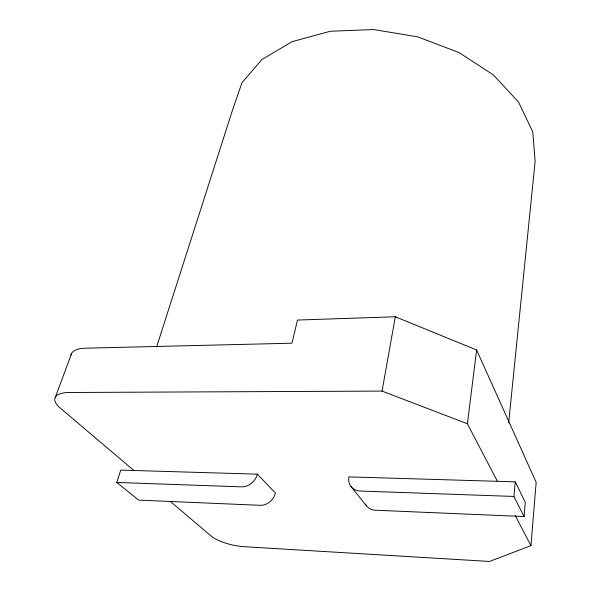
<?xml version="1.0" encoding="UTF-8"?>
<svg xmlns="http://www.w3.org/2000/svg" width="591" height="591" viewBox="0 0 591 591"><rect width="100%" height="100%" fill="white"/><g stroke="black" fill="none" stroke-linecap="round" stroke-linejoin="round"><path stroke-width="0.89" d="M170.548 501.611L211.282 536.17A25.753 7.823 12.9 0 0 244.349 546.712L489.547 561.45L530.947 545.641L536.163 482.352L476.627 349.975L395.313 316.769L297.487 320.049L291.961 343.194L85.451 348.188A32.564 13.275 17.3 0 0 71.016 355.125M524.054 516.549L525.296 502.35L515.278 481.842L348.882 476.893A14.775 12.721 -40.7 0 0 360.045 491.025L513.904 496.447L524.054 516.549L375.263 510.21A14.236 12.477 -41.6 0 1 365.607 504.529M513.904 496.447L515.278 481.842M508.666 422.794L535.136 161.321L532.772 131.852L518.521 102.014L493.359 74.887L458.978 52.547L417.645 36.834L373.578 29.55L330.369 31.242L292.05 41.68L261.902 59.514L241.955 82.733L232.618 109.8L156.689 346.688M497.245 481.022L467.385 423.762L476.627 349.975M467.385 423.762L382.059 391.094L395.313 316.769M116.782 482.455L120.719 470.104L257.366 474.174L275.443 493.034A13.785 11.222 -46.9 0 1 260.269 505.312L138.656 500.134L116.782 482.455L241.601 486.858A14.28 11.399 -45.9 0 0 257.366 474.174M55.369 397.196L71.592 353.47M382.059 391.094L69.346 392.483A33.436 12.367 16.8 0 0 60.275 408.063L134.024 470.628M351.061 486.659L366.516 505.889M515.167 515.374L530.947 545.641"/></g></svg>
